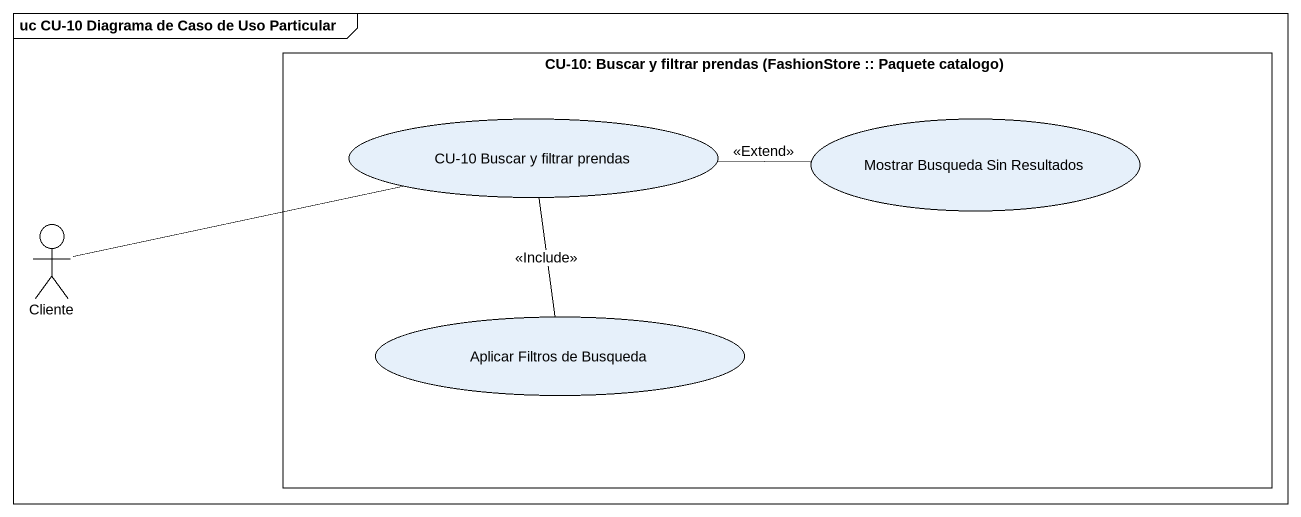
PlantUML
@startuml
mainframe uc CU-10 Diagrama de Caso de Uso Particular
rectangle "CU-10: Buscar y filtrar prendas (FashionStore :: Paquete catalogo)" as CU_10_Buscar_y_filtrar {
  usecase "CU-10 Buscar y filtrar prendas" as CU_10_Buscar_y_filtrar_2
  usecase "Mostrar Busqueda Sin Resultados" as Mostrar_Busqueda_Sin
  usecase "Aplicar Filtros de Busqueda" as Aplicar_Filtros_de_Busqueda
}
actor Cliente
CU_10_Buscar_y_filtrar_2 -- Aplicar_Filtros_de_Busqueda : <<Include>>
Mostrar_Busqueda_Sin -left- CU_10_Buscar_y_filtrar_2 : <<Extend>>
Cliente -right- CU_10_Buscar_y_filtrar_2
@enduml
